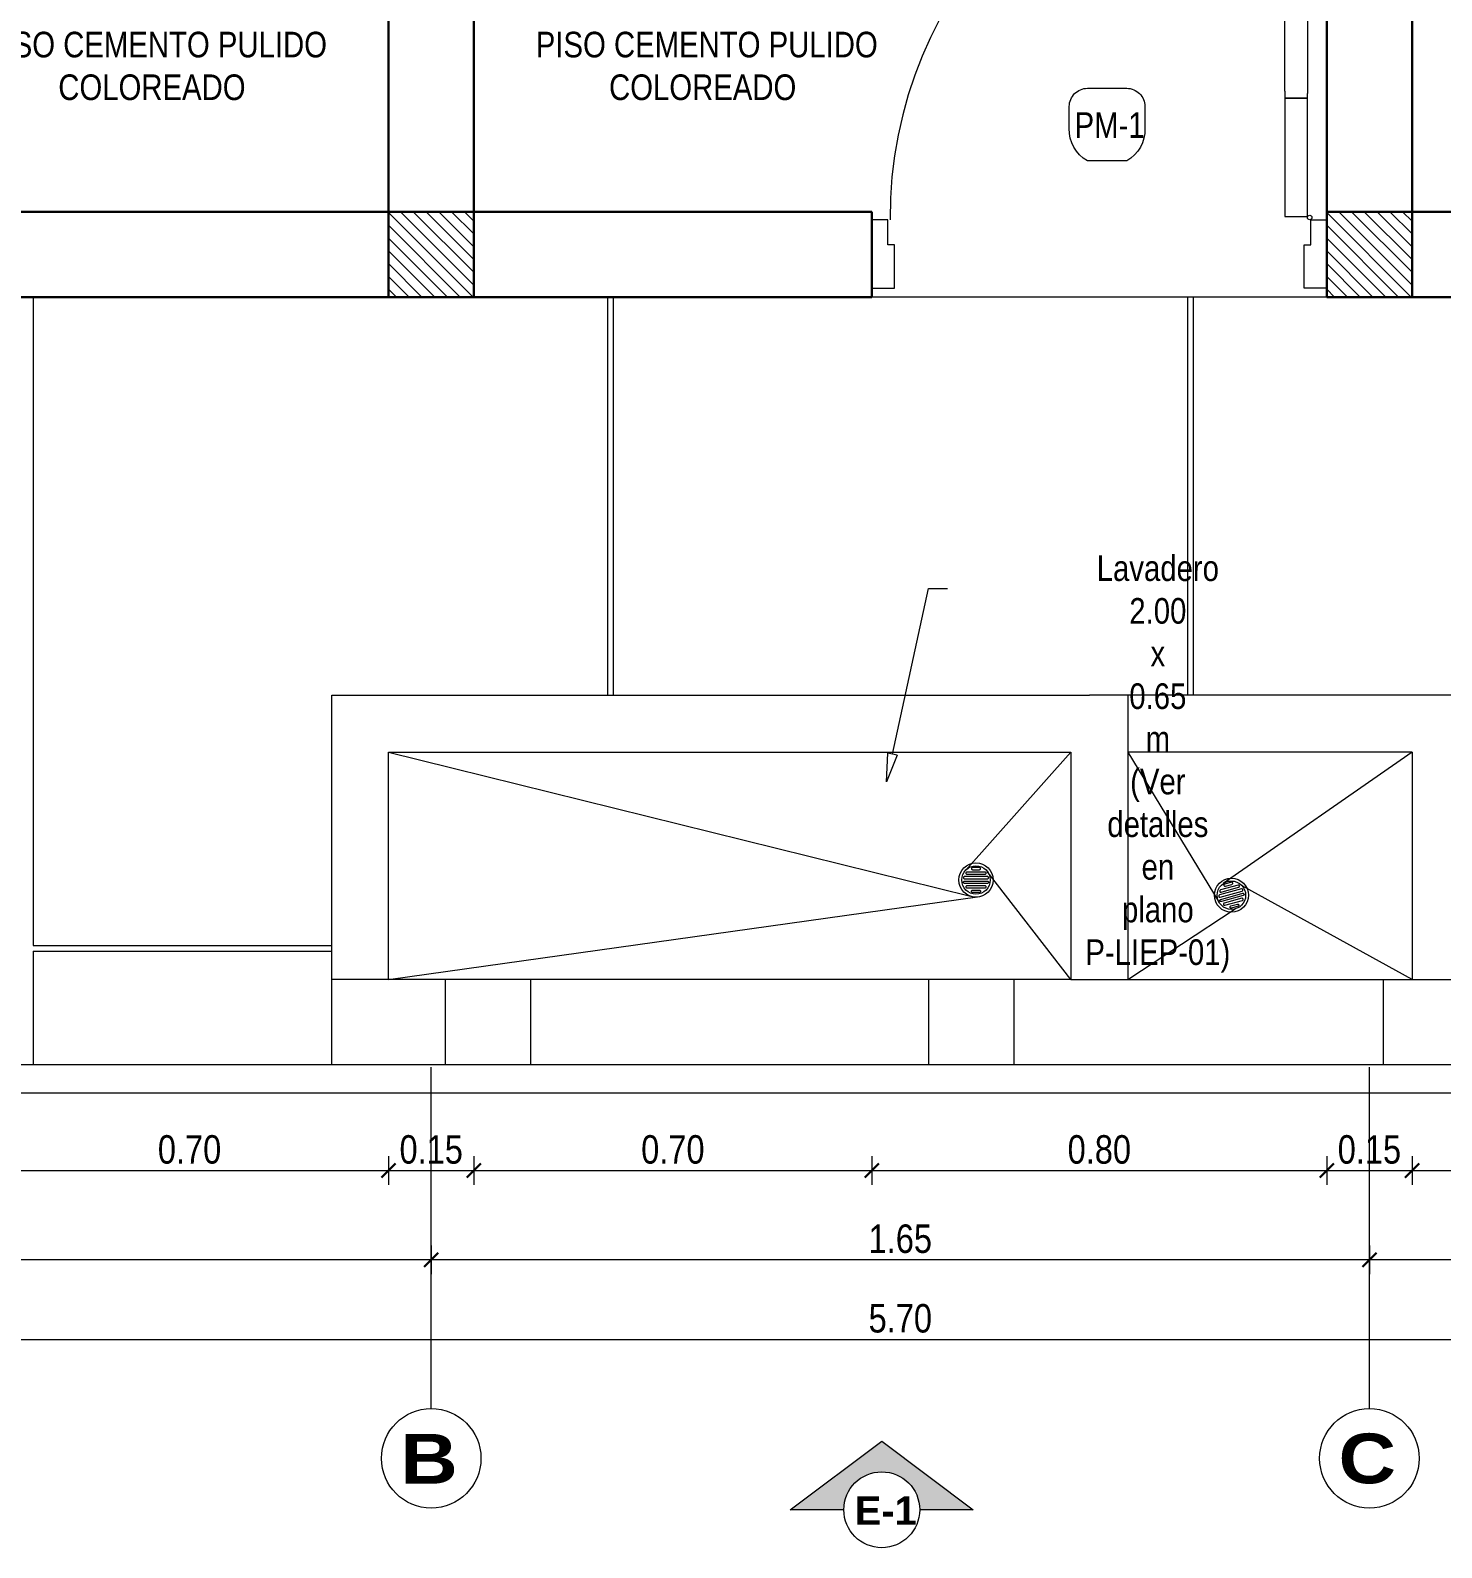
# Model space of a CAD drawing. Header units: metres. Extents: x 115.1 to 149.6, y 26.3 to 56.6.
# Drawn here: x 117.977 to 120.459, y 51.521 to 54.189 of the extents above; entities that cross this region are included whole.
import ezdxf
from ezdxf import colors
from ezdxf.entities.mleader import LeaderData, LeaderLine
from ezdxf.math import Vec2, Vec3

# ---------------------------------------------------------------- set-up
doc = ezdxf.new("R2010")
doc.units = ezdxf.units.M
doc.linetypes.add('ACAD_ISO02W100', pattern=[15, 12, -3])
doc.linetypes.add('ACAD_ISO04W100', pattern=[30, 24, -3, 0, -3])
doc.layers.get('0').update_dxf_attribs({"color": 250})
doc.layers.get('Defpoints').update_dxf_attribs({"color": 30, "lineweight": 9})
for name, color, linetype, lineweight in [('-Achurado', 251, 'Continuous', 5), ('-Acotado', 251, 'Continuous', 5), ('-Eje', 1, 'ACAD_ISO04W100', 9), ('-Proyeccion', 85, 'ACAD_ISO02W100', 9), ('-Textos', 7, 'Continuous', 20), ('-Vista', 148, 'Continuous', 9), ('FIC-2ES_CONCRETO 210', 251, 'Continuous', 30), ('ProfileEdges', 252, 'Continuous', 9)]:
    doc.layers.add(name, color=color, linetype=linetype, lineweight=lineweight)
doc.layers.add('A_50_CotasExter', color=253, linetype='Continuous')
doc.layers.add('VISTAS', color=7, linetype='Continuous', lineweight=5, true_color=0x383838)
doc.styles.add('-Arial Narrow', font='ARIALN.TTF')
doc.styles.add('ARIALNEG', font='arialbd.ttf')
doc.dimstyles.new('Esc 1_20n', dxfattribs={"dimscale": 0.02, "dimtxt": 2, "dimasz": 1, "dimexe": 1, "dimexo": 1, "dimgap": 0.45, "dimtad": 1, "dimtoh": 1, "dimzin": 3, "dimdsep": 46, "dimtxsty": '-Arial Narrow', "dimblk": 'ARCHTICK', "dimcen": 1, "dimdle": 1, "dimclrd": 252, "dimclre": 252, "dimclrt": 252, "dimadec": 0, "dimazin": 0, "dimtfac": 1, "dimtix": 1, "dimtmove": 1, "dimatfit": 2, "dimldrblk": 'ARCHTICK', "dimfxl": 1, "dimfxlon": 1, "dimtolj": 2, "dimlwd": 5, "dimlwe": 5, "dimarcsym": 0})

# ---------------------------------------------------------------- blocks, each defined once
blk = doc.blocks.new('A$C562401CD')
at = {"layer": 'ProfileEdges', "color": 253, "lineweight": 5}
for p, q in [((0.8167, 1.4127), (0.8167, 1.4265)), ((0.8167, 1.4265), (0.8617, 1.4265)), ((0.8617, 1.4265), (0.8617, 1.4175)), ((0.8617, 1.404), (0.8617, 1.4175)), ((0.8617, 1.089), (0.8617, 1.0755)), ((0.8167, 1.0803), (0.8167, 1.0665)), ((0.8167, 1.0665), (0.8617, 1.0665)), ((0.8617, 1.0665), (0.8617, 1.0755))]:
    blk.add_line(p, q, dxfattribs=at)
for points in [[(0.8617, 1.6605), (0.8167, 1.6605), (0.8167, 1.4265), (0.8617, 1.4265), (0.8617, 1.6605)], [(0.8167, 1.0803), (0.8167, 1.4127)], [(0.8617, 1.404), (0.8617, 1.089)], [(0.8617, 1.0665), (0.8167, 1.0665), (0.8167, 0.8325), (0.8617, 0.8325), (0.8617, 1.0665)], [(0.0315, 0.7763), (0.0315, 0.8258), (0, 0.8258), (0, 0.6908), (0.045, 0.6908), (0.045, 0.7763), (0.0315, 0.7763)], [(0.8685, 0.7763), (0.8685, 0.8258), (0.9, 0.8258), (0.9, 0.6908), (0.855, 0.6908), (0.855, 0.7763), (0.8685, 0.7763)]]:
    blk.add_lwpolyline(points, dxfattribs=at)
blk.add_circle((0.8662, 0.8303, 0), 0.0045, dxfattribs=at)
blk.add_arc((0.8662, 0.8303, 0), 0.8303, 90.3108, 180.3108, dxfattribs=at)
blk = doc.blocks.new('_ClosedBlank')
at = {"color": 0, "linetype": 'ByBlock', "lineweight": -2}
for p, q in [((-1, 0.167), (0, 0)), ((-1, 0.167), (-1, -0.167)), ((0, 0), (-1, -0.167))]:
    blk.add_line(p, q, dxfattribs=at)
blk = doc.blocks.new('_ArchTick')
at = {"color": 0, "linetype": 'ByBlock', "const_width": 0.15}
blk.add_lwpolyline([(-0.5, -0.5), (0.5, 0.5)], dxfattribs=at)
blk = doc.blocks.new('*D209')
at = {"layer": 'A_50_CotasExter', "color": 252, "lineweight": 5, "transparency": 16777216}
for p, q in [((116.3184, 53.7451), (116.3184, 52.9951)), ((116.3434, 53.7201), (116.2934, 53.7201)), ((116.3434, 53.0201), (116.2934, 53.0201))]:
    blk.add_line(p, q, dxfattribs=at)
at = {"layer": 'Defpoints', "color": 0, "transparency": 16777216}
for p in [(116.9567, 53.7201), (116.3184, 53.0201), (118.5067, 53.0201)]:
    blk.add_point(p, dxfattribs=at)
at = {"layer": 'A_50_CotasExter', "color": 252, "lineweight": 5, "transparency": 16777216, "xscale": 0.025, "yscale": 0.025, "zscale": 0.025}
for p, rotation in [((116.3184, 53.7201), 90), ((116.3184, 53.0201), 270)]:
    blk.add_blockref('_ArchTick', p, dxfattribs=dict(at, rotation=rotation))
at = {"layer": 'A_50_CotasExter', "color": 252, "transparency": 16777216, "insert": (116.2816, 53.3701), "char_height": 0.05, "attachment_point": 5, "rotation": 90, "style": '-Arial Narrow'}
blk.add_mtext('\\A2;0.70', dxfattribs=at)
blk = doc.blocks.new('*D210')
at = {"layer": 'A_50_CotasExter', "color": 252, "lineweight": 5, "transparency": 16777216}
for p, q in [((116.3184, 53.0451), (116.3184, 52.3451)), ((116.3434, 53.0201), (116.2934, 53.0201)), ((116.3434, 52.3701), (116.2934, 52.3701))]:
    blk.add_line(p, q, dxfattribs=at)
at = {"layer": 'Defpoints', "color": 0, "transparency": 16777216}
for p in [(118.5067, 53.0201), (116.3184, 52.3701), (116.6567, 52.3701)]:
    blk.add_point(p, dxfattribs=at)
at = {"layer": 'A_50_CotasExter', "color": 252, "lineweight": 5, "transparency": 16777216, "xscale": 0.025, "yscale": 0.025, "zscale": 0.025}
for p, rotation in [((116.3184, 53.0201), 90), ((116.3184, 52.3701), 270)]:
    blk.add_blockref('_ArchTick', p, dxfattribs=dict(at, rotation=rotation))
at = {"layer": 'A_50_CotasExter', "color": 252, "transparency": 16777216, "insert": (116.2816, 52.6951), "char_height": 0.05, "attachment_point": 5, "rotation": 90, "style": '-Arial Narrow'}
blk.add_mtext('\\A2;0.65', dxfattribs=at)
blk = doc.blocks.new('*D256')
at = {"layer": 'A_50_CotasExter', "color": 252, "lineweight": 5, "transparency": 16777216}
for p, q in [((117.8817, 52.1842), (118.6317, 52.1842)), ((117.9067, 52.2092), (117.9067, 52.1592)), ((118.6067, 52.2092), (118.6067, 52.1592))]:
    blk.add_line(p, q, dxfattribs=at)
at = {"layer": 'Defpoints', "color": 0, "transparency": 16777216}
for p in [(117.9067, 53.7351), (118.6067, 53.7201), (118.6067, 52.1842)]:
    blk.add_point(p, dxfattribs=at)
at = {"layer": 'A_50_CotasExter', "color": 252, "lineweight": 5, "transparency": 16777216, "xscale": 0.025, "yscale": 0.025, "zscale": 0.025}
for p, rotation in [((117.9067, 52.1842), 180.0000000000041), ((118.6067, 52.1842), 4.071109992273301e-12)]:
    blk.add_blockref('_ArchTick', p, dxfattribs=dict(at, rotation=rotation))
at = {"layer": 'A_50_CotasExter', "color": 252, "transparency": 16777216, "insert": (118.2567, 52.221), "char_height": 0.05, "attachment_point": 5, "style": '-Arial Narrow'}
blk.add_mtext('\\A2;0.70', dxfattribs=at)
blk = doc.blocks.new('*D257')
at = {"layer": 'A_50_CotasExter', "color": 252, "lineweight": 5, "transparency": 16777216}
for p, q in [((118.5817, 52.1842), (118.7817, 52.1842)), ((118.6067, 52.2092), (118.6067, 52.1592)), ((118.7567, 52.2092), (118.7567, 52.1592))]:
    blk.add_line(p, q, dxfattribs=at)
at = {"layer": 'Defpoints', "color": 0, "transparency": 16777216}
for p in [(118.6067, 53.7201), (118.7567, 53.7201), (118.7567, 52.1842)]:
    blk.add_point(p, dxfattribs=at)
at = {"layer": 'A_50_CotasExter', "color": 252, "lineweight": 5, "transparency": 16777216, "xscale": 0.025, "yscale": 0.025, "zscale": 0.025}
for p, rotation in [((118.6067, 52.1842), 180.0000000000041), ((118.7567, 52.1842), 4.071109992273301e-12)]:
    blk.add_blockref('_ArchTick', p, dxfattribs=dict(at, rotation=rotation))
at = {"layer": 'A_50_CotasExter', "color": 252, "transparency": 16777216, "insert": (118.6817, 52.221), "char_height": 0.05, "attachment_point": 5, "style": '-Arial Narrow'}
blk.add_mtext('\\A2;0.15', dxfattribs=at)
blk = doc.blocks.new('*D258')
at = {"layer": 'A_50_CotasExter', "color": 252, "lineweight": 5, "transparency": 16777216}
for p, q in [((118.7317, 52.1842), (119.4817, 52.1842)), ((118.7567, 52.2092), (118.7567, 52.1592)), ((119.4567, 52.2092), (119.4567, 52.1592))]:
    blk.add_line(p, q, dxfattribs=at)
at = {"layer": 'Defpoints', "color": 0, "transparency": 16777216}
for p in [(118.7567, 53.7201), (119.4567, 53.7201), (119.4567, 52.1842)]:
    blk.add_point(p, dxfattribs=at)
at = {"layer": 'A_50_CotasExter', "color": 252, "lineweight": 5, "transparency": 16777216, "xscale": 0.025, "yscale": 0.025, "zscale": 0.025}
for p, rotation in [((118.7567, 52.1842), 180.0000000000041), ((119.4567, 52.1842), 4.071109992273301e-12)]:
    blk.add_blockref('_ArchTick', p, dxfattribs=dict(at, rotation=rotation))
at = {"layer": 'A_50_CotasExter', "color": 252, "transparency": 16777216, "insert": (119.1067, 52.221), "char_height": 0.05, "attachment_point": 5, "style": '-Arial Narrow'}
blk.add_mtext('\\A2;0.70', dxfattribs=at)
blk = doc.blocks.new('*D259')
at = {"layer": 'A_50_CotasExter', "color": 252, "lineweight": 5, "transparency": 16777216}
for p, q in [((119.4317, 52.1842), (120.2817, 52.1842)), ((119.4567, 52.2092), (119.4567, 52.1592)), ((120.2567, 52.2092), (120.2567, 52.1592))]:
    blk.add_line(p, q, dxfattribs=at)
at = {"layer": 'Defpoints', "color": 0, "transparency": 16777216}
for p in [(119.4567, 53.7201), (120.2567, 53.7201), (120.2567, 52.1842)]:
    blk.add_point(p, dxfattribs=at)
at = {"layer": 'A_50_CotasExter', "color": 252, "lineweight": 5, "transparency": 16777216, "xscale": 0.025, "yscale": 0.025, "zscale": 0.025}
for p, rotation in [((119.4567, 52.1842), 180.0000000000041), ((120.2567, 52.1842), 4.071109992273301e-12)]:
    blk.add_blockref('_ArchTick', p, dxfattribs=dict(at, rotation=rotation))
at = {"layer": 'A_50_CotasExter', "color": 252, "transparency": 16777216, "insert": (119.8567, 52.221), "char_height": 0.05, "attachment_point": 5, "style": '-Arial Narrow'}
blk.add_mtext('\\A2;0.80', dxfattribs=at)
blk = doc.blocks.new('*D260')
at = {"layer": 'A_50_CotasExter', "color": 252, "lineweight": 5, "transparency": 16777216}
for p, q in [((120.2317, 52.1842), (120.4317, 52.1842)), ((120.2567, 52.2092), (120.2567, 52.1592)), ((120.4067, 52.2092), (120.4067, 52.1592))]:
    blk.add_line(p, q, dxfattribs=at)
at = {"layer": 'Defpoints', "color": 0, "transparency": 16777216}
for p in [(120.2567, 53.7201), (120.4067, 53.7201), (120.4067, 52.1842)]:
    blk.add_point(p, dxfattribs=at)
at = {"layer": 'A_50_CotasExter', "color": 252, "lineweight": 5, "transparency": 16777216, "xscale": 0.025, "yscale": 0.025, "zscale": 0.025}
for p, rotation in [((120.2567, 52.1842), 180.0000000000041), ((120.4067, 52.1842), 4.071109992273301e-12)]:
    blk.add_blockref('_ArchTick', p, dxfattribs=dict(at, rotation=rotation))
at = {"layer": 'A_50_CotasExter', "color": 252, "transparency": 16777216, "insert": (120.3317, 52.221), "char_height": 0.05, "attachment_point": 5, "style": '-Arial Narrow'}
blk.add_mtext('\\A2;0.15', dxfattribs=at)
blk = doc.blocks.new('*D261')
at = {"layer": 'A_50_CotasExter', "color": 252, "lineweight": 5, "transparency": 16777216}
for p, q in [((120.3817, 52.1842), (121.1317, 52.1842)), ((120.4067, 52.2092), (120.4067, 52.1592)), ((121.1067, 52.2092), (121.1067, 52.1592))]:
    blk.add_line(p, q, dxfattribs=at)
at = {"layer": 'Defpoints', "color": 0, "transparency": 16777216}
for p in [(120.4067, 53.7201), (121.1067, 53.7201), (121.1067, 52.1842)]:
    blk.add_point(p, dxfattribs=at)
at = {"layer": 'A_50_CotasExter', "color": 252, "lineweight": 5, "transparency": 16777216, "xscale": 0.025, "yscale": 0.025, "zscale": 0.025}
for p, rotation in [((120.4067, 52.1842), 180.0000000000041), ((121.1067, 52.1842), 4.071109992273301e-12)]:
    blk.add_blockref('_ArchTick', p, dxfattribs=dict(at, rotation=rotation))
at = {"layer": 'A_50_CotasExter', "color": 252, "transparency": 16777216, "insert": (120.7567, 52.221), "char_height": 0.05, "attachment_point": 5, "style": '-Arial Narrow'}
blk.add_mtext('\\A2;0.70', dxfattribs=at)
blk = doc.blocks.new('*D268')
at = {"layer": 'A_50_CotasExter', "color": 252, "lineweight": 5, "transparency": 16777216}
for p, q in [((120.3317, 52.0522), (120.3317, 52.0022)), ((122.0567, 52.0522), (122.0567, 52.0022)), ((122.0817, 52.0272), (120.3067, 52.0272))]:
    blk.add_line(p, q, dxfattribs=at)
at = {"layer": 'Defpoints', "color": 0, "transparency": 16777216}
for p in [(120.3317, 52.3701), (122.0567, 52.3701), (120.3317, 52.0272)]:
    blk.add_point(p, dxfattribs=at)
at = {"layer": 'A_50_CotasExter', "color": 252, "lineweight": 5, "transparency": 16777216, "xscale": 0.025, "yscale": 0.025, "zscale": 0.025, "rotation": 180}
blk.add_blockref('_ArchTick', (120.3317, 52.0272), dxfattribs=at)
at = {"layer": 'A_50_CotasExter', "color": 252, "lineweight": 5, "transparency": 16777216, "xscale": 0.025, "yscale": 0.025, "zscale": 0.025}
blk.add_blockref('_ArchTick', (122.0567, 52.0272), dxfattribs=at)
at = {"layer": 'A_50_CotasExter', "color": 252, "transparency": 16777216, "insert": (121.1942, 52.0636), "char_height": 0.05, "attachment_point": 5, "style": '-Arial Narrow'}
blk.add_mtext('\\A2;1.72', dxfattribs=at)
blk = doc.blocks.new('*D269')
at = {"layer": 'A_50_CotasExter', "color": 252, "lineweight": 5, "transparency": 16777216}
for p, q in [((118.6817, 52.0522), (118.6817, 52.0022)), ((120.3317, 52.0522), (120.3317, 52.0022)), ((120.3567, 52.0272), (118.6567, 52.0272))]:
    blk.add_line(p, q, dxfattribs=at)
at = {"layer": 'Defpoints', "color": 0, "transparency": 16777216}
for p in [(118.6817, 52.3701), (120.3317, 52.3701), (118.6817, 52.0272)]:
    blk.add_point(p, dxfattribs=at)
at = {"layer": 'A_50_CotasExter', "color": 252, "lineweight": 5, "transparency": 16777216, "xscale": 0.025, "yscale": 0.025, "zscale": 0.025, "rotation": 180}
blk.add_blockref('_ArchTick', (118.6817, 52.0272), dxfattribs=at)
at = {"layer": 'A_50_CotasExter', "color": 252, "lineweight": 5, "transparency": 16777216, "xscale": 0.025, "yscale": 0.025, "zscale": 0.025}
blk.add_blockref('_ArchTick', (120.3317, 52.0272), dxfattribs=at)
at = {"layer": 'A_50_CotasExter', "color": 252, "transparency": 16777216, "insert": (119.5067, 52.064), "char_height": 0.05, "attachment_point": 5, "style": '-Arial Narrow'}
blk.add_mtext('\\A2;1.65', dxfattribs=at)
blk = doc.blocks.new('*D270')
at = {"layer": 'A_50_CotasExter', "color": 252, "lineweight": 5, "transparency": 16777216}
for p, q in [((116.9567, 52.0522), (116.9567, 52.0022)), ((118.6817, 52.0522), (118.6817, 52.0022)), ((118.7067, 52.0272), (116.9317, 52.0272))]:
    blk.add_line(p, q, dxfattribs=at)
at = {"layer": 'Defpoints', "color": 0, "transparency": 16777216}
for p in [(116.9567, 52.3701), (118.6817, 52.3701), (116.9567, 52.0272)]:
    blk.add_point(p, dxfattribs=at)
at = {"layer": 'A_50_CotasExter', "color": 252, "lineweight": 5, "transparency": 16777216, "xscale": 0.025, "yscale": 0.025, "zscale": 0.025, "rotation": 180}
blk.add_blockref('_ArchTick', (116.9567, 52.0272), dxfattribs=at)
at = {"layer": 'A_50_CotasExter', "color": 252, "lineweight": 5, "transparency": 16777216, "xscale": 0.025, "yscale": 0.025, "zscale": 0.025}
blk.add_blockref('_ArchTick', (118.6817, 52.0272), dxfattribs=at)
at = {"layer": 'A_50_CotasExter', "color": 252, "transparency": 16777216, "insert": (117.8192, 52.0636), "char_height": 0.05, "attachment_point": 5, "style": '-Arial Narrow'}
blk.add_mtext('\\A2;1.72', dxfattribs=at)
blk = doc.blocks.new('*D273')
at = {"layer": 'A_50_CotasExter', "color": 252, "lineweight": 5, "transparency": 16777216}
for p, q in [((116.6567, 51.9123), (116.6567, 51.8623)), ((122.3567, 51.9123), (122.3567, 51.8623)), ((116.6317, 51.8873), (122.3817, 51.8873))]:
    blk.add_line(p, q, dxfattribs=at)
at = {"layer": 'Defpoints', "color": 0, "transparency": 16777216}
for p in [(116.6567, 52.3701), (122.3567, 52.3701), (122.3567, 51.8873)]:
    blk.add_point(p, dxfattribs=at)
at = {"layer": 'A_50_CotasExter', "color": 252, "lineweight": 5, "transparency": 16777216, "xscale": 0.025, "yscale": 0.025, "zscale": 0.025}
for p, rotation in [((116.6567, 51.8873), 179.9998676933556), ((122.3567, 51.8873), 359.9998676933557)]:
    blk.add_blockref('_ArchTick', p, dxfattribs=dict(at, rotation=rotation))
at = {"layer": 'A_50_CotasExter', "color": 252, "transparency": 16777216, "insert": (119.5067, 51.9241), "char_height": 0.05, "attachment_point": 5, "rotation": 359.9999, "style": '-Arial Narrow'}
blk.add_mtext('\\A2;5.70', dxfattribs=at)
blk = doc.blocks.new('*D361')
at = {"layer": 'A_50_CotasExter', "color": 252, "lineweight": 5, "transparency": 16777216}
for p, q in [((124.171, 52.7893), (124.171, 55.8336)), ((124.196, 55.8086), (124.146, 55.8086)), ((124.146, 52.8143), (124.196, 52.8143))]:
    blk.add_line(p, q, dxfattribs=at)
at = {"layer": 'Defpoints', "color": 0, "transparency": 16777216}
for p in [(124.171, 55.8086), (124.5665, 55.8086), (119.3158, 52.8143)]:
    blk.add_point(p, dxfattribs=at)
at = {"layer": 'A_50_CotasExter', "color": 252, "lineweight": 5, "transparency": 16777216, "xscale": 0.025, "yscale": 0.025, "zscale": 0.025}
for p, rotation in [((124.171, 55.8086), 90), ((124.171, 52.8143), 270)]:
    blk.add_blockref('_ArchTick', p, dxfattribs=dict(at, rotation=rotation))
at = {"layer": 'A_50_CotasExter', "color": 252, "transparency": 16777216, "insert": (124.1343, 54.3114), "char_height": 0.05, "attachment_point": 5, "rotation": 90, "style": '-Arial Narrow'}
blk.add_mtext('\\A2;2.99', dxfattribs=at)

msp = doc.modelspace()

# ---------------------------------------------------------------- hatches: boundary and pattern name
at = {"layer": '-Achurado', "lineweight": 5, "ltscale": 0.009}
h = msp.add_hatch(dxfattribs=at)
h.set_pattern_fill('ANSI31', color=256, scale=0.005, angle=-90)
h.set_pattern_definition([(315, (-1.65, -0.69779), (0.0112253202, 0.0112253202), [])])
h.paths.add_polyline_path([(118.6067, 53.8701), (118.6067, 53.7201), (118.7567, 53.7201), (118.7567, 53.8701)])
h = msp.add_hatch(dxfattribs=at)
h.set_pattern_fill('ANSI31', color=256, scale=0.005, angle=-90)
h.set_pattern_definition([(315, (-1e-09, -0.69779), (0.0112253202, 0.0112253202), [])])
h.paths.add_polyline_path([(120.2567, 53.8701), (120.2567, 53.7201), (120.4067, 53.7201), (120.4067, 53.8701)])
at = {"layer": 'VISTAS', "true_color": 0xc2c2c2}
h = msp.add_hatch(color=9, dxfattribs=at)
h.dxf.hatch_style = 1
h.paths.add_polyline_path([(119.4074, 51.5878), (119.313, 51.5878), (119.4741, 51.7086), (119.6351, 51.5878), (119.5408, 51.5878, 0.198912), (119.5212, 51.635, 0.668179)])

# ---------------------------------------------------------------- linework, layer by layer
at = {"layer": '-Acotado'}
msp.add_lwpolyline([(119.8358, 54.0871), (119.9049, 54.0871, -0.414214), (119.9368, 54.0552), (119.9368, 54.0165, -0.286478), (119.9049, 53.9595), (119.8358, 53.9595, -0.286478), (119.8039, 54.0165), (119.8039, 54.0552, -0.414214)], format="xyb", close=True, dxfattribs=at)
at = {"layer": '-Eje', "ltscale": 0.025}
for p, q in [((118.6817, 51.7657), (118.6817, 52.3701)), ((120.3317, 51.7657), (120.3317, 52.3701))]:
    msp.add_line(p, q, dxfattribs=at)
at = {"layer": '-Eje', "linetype": 'ByBlock', "ltscale": 0.025}
for centre in [(118.6817, 51.6782), (120.3317, 51.6782)]:
    msp.add_circle(centre, 0.0875, dxfattribs=at)
at = {"layer": '-Proyeccion', "ltscale": 3}
msp.add_lwpolyline([(116.4567, 52.3201), (116.4567, 55.8201), (122.5567, 55.8201), (122.5567, 52.3201)], close=True, dxfattribs=at)
at = {"layer": '-Vista', "color": 254}
for p, q in [((117.9817, 53.7201), (117.9817, 52.5801)), ((118.9917, 53.7201), (118.9917, 53.0201)), ((119.0017, 53.7201), (119.0017, 53.0201)), ((120.2567, 53.7201), (119.4567, 53.7201)), ((120.0117, 53.7201), (120.0117, 53.0201)), ((120.0217, 53.7201), (120.0217, 53.0201)), ((117.9817, 52.5801), (118.5067, 52.5801)), ((117.9817, 52.5701), (117.9817, 52.3701)), ((117.9817, 52.5701), (118.5067, 52.5701))]:
    msp.add_line(p, q, dxfattribs=at)
at = {"layer": '-Vista', "color": 253, "lineweight": 5}
for p, q in [((118.5067, 52.3701), (118.5067, 53.0201)), ((118.5067, 53.0201), (119.8393, 53.0201, 0)), ((120.5067, 53.0201), (119.8393, 53.0201, 0)), ((119.9067, 53.0201), (119.9067, 52.5201)), ((118.6067, 52.5201), (118.6067, 52.9201)), ((118.6067, 52.9201), (119.8067, 52.9201)), ((118.6067, 52.9201), (119.63, 52.6668, -6.0654)), ((119.8067, 52.9201), (119.6211, 52.7118, -6.0654)), ((119.8067, 52.9201), (119.8067, 52.5201)), ((120.4067, 52.9201), (119.9067, 52.9201)), ((119.9067, 52.9201), (120.0676, 52.6554, -6.0654)), ((120.4067, 52.9201), (120.0747, 52.6888, -6.0654)), ((120.4067, 52.9201), (120.4067, 52.5201)), ((119.8067, 52.5201), (119.6596, 52.7103, -6.0654)), ((118.6067, 52.5201), (119.6468, 52.666, -6.0654)), ((120.4067, 52.5201), (120.1079, 52.6847, -6.0654)), ((119.9067, 52.5201), (120.0957, 52.6443, -6.0654)), ((119.8067, 52.5201), (118.5067, 52.5201)), ((118.7067, 52.3701), (118.7067, 52.5201)), ((118.8567, 52.3701), (118.8567, 52.5201)), ((119.5567, 52.3701), (119.5567, 52.5201)), ((119.7067, 52.3701), (119.7067, 52.5201)), ((119.8067, 52.5201), (120.5067, 52.5201)), ((120.3567, 52.3701), (120.3567, 52.5201)), ((120.5067, 52.3701), (118.5067, 52.3701))]:
    msp.add_line(p, q, dxfattribs=at)
at = {"layer": '-Vista', "color": 253, "lineweight": 5, "elevation": -6.0654}
for points in [[(119.6478, 52.7151), (119.6478, 52.7151, 0.414214), (119.6458, 52.7171), (119.6338, 52.7171, 0.414214), (119.6318, 52.7151), (119.6318, 52.7151, 0.414214), (119.6338, 52.7131), (119.6458, 52.7131, 0.414214)], [(119.6598, 52.7011), (119.6198, 52.7011, 0.414214), (119.6178, 52.6991), (119.6178, 52.6991, 0.414214), (119.6198, 52.6971), (119.6598, 52.6971, 0.414214), (119.6618, 52.6991), (119.6618, 52.6991, 0.414214)], [(119.6598, 52.6891), (119.6198, 52.6891, -0.414214), (119.6178, 52.6911), (119.6178, 52.6911, -0.414214), (119.6198, 52.6931), (119.6598, 52.6931, -0.414214), (119.6618, 52.6911), (119.6618, 52.6911, -0.414214)], [(119.6558, 52.7091), (119.6238, 52.7091, 0.414214), (119.6218, 52.7071), (119.6218, 52.7071, 0.414214), (119.6238, 52.7051), (119.6558, 52.7051, 0.414214), (119.6578, 52.7071), (119.6578, 52.7071, 0.414214)], [(120.0913, 52.6897), (120.0913, 52.6897, 0.414214), (120.0889, 52.6911), (120.0773, 52.6879, 0.414214), (120.0759, 52.6855), (120.0759, 52.6855, 0.414214), (120.0784, 52.6841), (120.0899, 52.6873, 0.414214)], [(119.6558, 52.6851), (119.6238, 52.6851, 0.414214), (119.6218, 52.6831), (119.6218, 52.6831, 0.414214), (119.6238, 52.6811), (119.6558, 52.6811, 0.414214), (119.6578, 52.6831), (119.6578, 52.6831, 0.414214)], [(119.6478, 52.6751), (119.6478, 52.6751, -0.414214), (119.6458, 52.6731), (119.6338, 52.6731, -0.414214), (119.6318, 52.6751), (119.6318, 52.6751, -0.414214), (119.6338, 52.6771), (119.6458, 52.6771, -0.414214)], [(120.1067, 52.6795), (120.0681, 52.6687, 0.414214), (120.0667, 52.6663), (120.0667, 52.6663, 0.414214), (120.0692, 52.6649), (120.1077, 52.6756, 0.414214), (120.1091, 52.6781), (120.1091, 52.6781, 0.414214)], [(120.1007, 52.6861), (120.0698, 52.6775, 0.414214), (120.0684, 52.6751), (120.0684, 52.6751, 0.414214), (120.0709, 52.6737), (120.1017, 52.6823, 0.414214), (120.1031, 52.6847), (120.1031, 52.6847, 0.414214)], [(120.1099, 52.6679), (120.0713, 52.6572, -0.414214), (120.0689, 52.6586), (120.0689, 52.6586, -0.414214), (120.0703, 52.661), (120.1088, 52.6718, -0.414214), (120.1113, 52.6704), (120.1113, 52.6704, -0.414214)], [(120.1071, 52.663), (120.0763, 52.6544, 0.414214), (120.0749, 52.6519), (120.0749, 52.6519, 0.414214), (120.0773, 52.6506), (120.1082, 52.6591, 0.414214), (120.1096, 52.6616), (120.1096, 52.6616, 0.414214)], [(120.1021, 52.6512), (120.1021, 52.6512, -0.414214), (120.1007, 52.6488), (120.0891, 52.6455, -0.414214), (120.0867, 52.6469), (120.0867, 52.6469, -0.414214), (120.0881, 52.6494), (120.0996, 52.6526, -0.414214)]]:
    msp.add_lwpolyline(points, format="xyb", close=True, dxfattribs=at)
at = {"layer": '-Vista', "color": 253, "lineweight": 5}
for centre, radius in [((119.6398, 52.6951, -6.0654), 0.03), ((119.6398, 52.6951, -6.0654), 0.025), ((120.089, 52.6683, -6.0654), 0.03), ((120.089, 52.6683, -6.0654), 0.025)]:
    msp.add_circle(centre, radius, dxfattribs=at)
at = {"layer": 'FIC-2ES_CONCRETO 210'}
for p, q in [((118.6067, 53.8701), (118.6067, 55.1701)), ((118.7567, 55.1701), (118.7567, 53.8701)), ((120.2567, 53.8701), (120.2567, 55.1701)), ((120.4067, 55.1701), (120.4067, 53.8701)), ((118.0567, 53.8701), (117.9067, 53.8701)), ((118.0567, 53.8701), (118.6067, 53.8701)), ((118.7567, 53.8701), (118.6067, 53.8701)), ((118.6067, 53.7201), (118.6067, 53.8701)), ((118.7567, 53.8701), (119.3067, 53.8701)), ((118.7567, 53.7201), (118.7567, 53.8701)), ((119.4567, 53.8701), (119.3067, 53.8701)), ((119.4567, 53.8701), (119.4567, 53.7701)), ((120.4067, 53.8701), (120.2567, 53.8701)), ((120.2567, 53.7201), (120.2567, 53.8701)), ((120.4067, 53.7201), (120.4067, 53.8701)), ((119.4567, 53.7701), (119.4567, 53.7201)), ((117.9067, 53.7201), (118.0567, 53.7201)), ((118.0567, 53.7201), (118.0817, 53.7201)), ((118.0817, 53.7201), (118.6067, 53.7201)), ((118.7567, 53.7201), (118.6067, 53.7201)), ((118.7567, 53.7201), (119.2817, 53.7201)), ((119.3067, 53.7201), (119.2817, 53.7201)), ((119.3067, 53.7201), (119.4567, 53.7201)), ((120.4067, 53.7201), (120.2567, 53.7201)), ((120.4067, 53.7201), (120.6831, 53.7201))]:
    msp.add_line(p, q, dxfattribs=at)
at = {"layer": 'FIC-2ES_CONCRETO 210', "ltscale": 0.025}
msp.add_line((120.4067, 53.8701), (120.9567, 53.8701), dxfattribs=at)
at = {"layer": 'ProfileEdges', "lineweight": 5}
msp.add_lwpolyline([(116.6567, 52.3701), (116.6567, 55.6201), (122.3567, 55.6201), (122.3567, 52.3701)], close=True, dxfattribs=at)
at = {"layer": 'VISTAS', "color": 252}
msp.add_lwpolyline([(119.4074, 51.5878), (119.313, 51.5878), (119.4741, 51.7086), (119.6351, 51.5878), (119.5408, 51.5878)], dxfattribs=at)
at = {"layer": 'VISTAS', "color": 250, "true_color": 0x383838}
msp.add_circle((119.4741, 51.5878), 0.0667, dxfattribs=at)
at = {"layer": 'VISTAS', "color": 252}
msp.add_circle((119.4741, 51.5878), 0.0667, dxfattribs=at)

# ---------------------------------------------------------------- block references
at = {"xscale": 0.8888883195359466, "yscale": 0.8888883195359466, "zscale": 0.8888883195359466, "rotation": 0.0002239459273990353}
msp.add_blockref('A$C562401CD', (119.4567, 53.1219), dxfattribs=at)

# ---------------------------------------------------------------- texts
at = {"layer": '-Acotado', "color": 7, "char_height": 0.045, "width": 0.839106, "attachment_point": 3, "style": '-Arial Narrow'}
for insert in [(118.6101, 54.1865), (119.5787, 54.1865)]:
    msp.add_mtext('\\pxqc; PISO CEMENTO PULIDO\\PCOLOREADO', dxfattribs=dict(at, insert=insert))
at = {"layer": '-Textos', "style": '-Arial Narrow'}
msp.add_text('PM-1', height=0.045, dxfattribs=at).set_placement((119.8132, 53.9999))
at = {"layer": '-Textos', "char_height": 0.0875, "attachment_point": 5, "style": '-Arial Narrow'}
for s, insert in [('\\pxqc;{\\fArial Black|b0|i0|c0|p34;B}', (118.6779, 51.6774)), ('\\pxqc;{\\fArial Black|b0|i0|c0|p34;C}', (120.3279, 51.6774))]:
    msp.add_mtext_dynamic_manual_height_columns(s, width=0.294609, gutter_width=12.5, heights=[0.2188], dxfattribs=dict(at, insert=insert))
at = {"layer": 'VISTAS', "color": 252, "insert": (119.4267, 51.6113), "char_height": 0.05, "attachment_point": 1, "style": 'ARIALNEG'}
msp.add_mtext_dynamic_manual_height_columns('E-1', width=0.291306, gutter_width=9.7923, heights=[0], dxfattribs=at)

# ---------------------------------------------------------------- dimensions: what is measured, and where the dimension line sits
at = {"layer": 'A_50_CotasExter'}
for base, p1, p2, angle, picture, middle in [((124.171, 55.8086), (119.3158, 52.8143), (124.5665, 55.8086), 270, '*D361', (124.1343, 54.3114)), ((116.3184, 53.0201), (116.9567, 53.7201), (118.5067, 53.0201), 90, '*D209', (116.2816, 53.3701)), ((118.6067, 52.1842), (117.9067, 53.7351), (118.6067, 53.7201), 180, '*D256', (118.2567, 52.221)), ((118.7567, 52.1842), (118.6067, 53.7201), (118.7567, 53.7201), 180, '*D257', (118.6817, 52.221)), ((119.4567, 52.1842), (118.7567, 53.7201), (119.4567, 53.7201), 180, '*D258', (119.1067, 52.221)), ((120.2567, 52.1842), (119.4567, 53.7201), (120.2567, 53.7201), 180, '*D259', (119.8567, 52.221)), ((120.4067, 52.1842), (120.2567, 53.7201), (120.4067, 53.7201), 180, '*D260', (120.3317, 52.221)), ((121.1067, 52.1842), (120.4067, 53.7201), (121.1067, 53.7201), 180, '*D261', (120.7567, 52.221)), ((116.3184, 52.3701), (118.5067, 53.0201), (116.6567, 52.3701), 90, '*D210', (116.2816, 52.6951))]:
    dim = msp.add_linear_dim(base=base, p1=p1, p2=p2, angle=angle, dimstyle='Esc 1_20n', override={"dimscale": 0.025}, dxfattribs=at)
    dim.commit()
    dim.dimension.update_dxf_attribs({"geometry": picture, "text_midpoint": middle})
dim = msp.add_aligned_dim(p1=(116.6567, 52.3701), p2=(122.3567, 52.3701), distance=-0.4828, dimstyle='Esc 1_20n', override={"dimscale": 0.025}, dxfattribs=at)
dim.commit()
dim.dimension.update_dxf_attribs({"geometry": '*D273', "text_midpoint": (119.5067, 51.9241)})
for base, p1, p2, picture, middle in [((116.956711, 52.027211), (118.681707, 52.370138), (116.956711, 52.370138), '*D270', (117.819209, 52.063563)), ((118.6817, 52.0272), (120.3317, 52.3701), (118.6817, 52.3701), '*D269', (119.5067, 52.064)), ((120.33171, 52.02721), (122.0567, 52.37014), (120.33171, 52.37014), '*D268', (121.19421, 52.06356))]:
    dim = msp.add_linear_dim(base=base, p1=p1, p2=p2, dimstyle='Esc 1_20n', override={"dimscale": 0.025}, dxfattribs=at)
    dim.commit()
    dim.dimension.update_dxf_attribs({"geometry": picture, "text_midpoint": middle})

# ---------------------------------------------------------------- leaders
at = {"layer": '-Acotado'}
ml = msp.add_multileader_mtext('Standard', dxfattribs=at)
ml.set_content('Lavadero 2.00 x 0.65 m  \\P\\pxqc; (Ver detalles en plano P-LIEP-01) ', color=7, style='-Arial Narrow')
ml.set_leader_properties(color=7, linetype='Continuous', lineweight=0)
ml.set_arrow_properties(name='CLOSEDBLANK')
ml.build(insert=Vec2(0, 0))
ml.multileader.update_dxf_attribs({"has_dogleg": 0, "text_left_attachment_type": 6, "text_right_attachment_type": 6, "dogleg_length": 0, "arrow_head_size": 0.05, "scale": 0.025})
ctx = ml.context
ctx.base_point, ctx.scale, ctx.char_height, ctx.arrow_head_size, ctx.landing_gap_size, ctx.plane_origin = Vec3(119.5561, 53.2076), 0.025, 0.045, 0.05, 0.0125, Vec3(119.376, 51.5938)
ctx.left_attachment, ctx.right_attachment, ctx.text_align_type = 6, 6, 1
notes = []
notes.append((ctx, [(1, (1, 1, 0), (119.5561, 53.2076), (1, 0), 0, [(0, [(119.4825, 52.8676)], 0, [])])]))
ctx.mtext.insert, ctx.mtext.width, ctx.mtext.alignment, ctx.mtext.flow_direction = Vec3(119.9596, 53.2658), 0.839106, 2, 5
for ctx, leaders in notes:
    for number, flags, end, landing, length, lines in leaders:
        leader = LeaderData()
        leader.index, (leader.has_last_leader_line, leader.has_dogleg_vector, leader.attachment_direction) = number, flags
        leader.last_leader_point, leader.dogleg_vector, leader.dogleg_length = Vec3(end), Vec3(landing), length
        for number, points, colour, breaks in lines:
            line = LeaderLine()
            line.index, line.vertices, line.color, line.breaks = number, Vec3.list(points), colors.encode_raw_color(colour), breaks
            leader.lines.append(line)
        ctx.leaders.append(leader)

doc.saveas('drawing.dxf')
